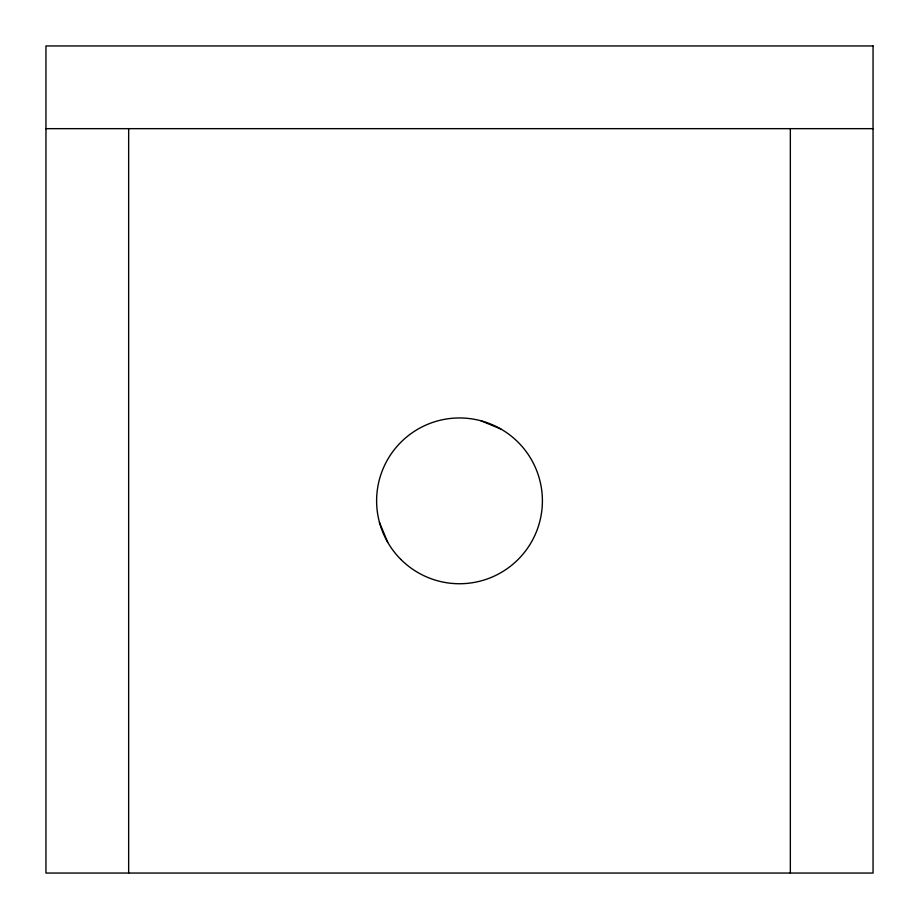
<?xml version="1.0" encoding="UTF-8"?>
<svg xmlns="http://www.w3.org/2000/svg" width="919" height="919" viewBox="0 0 919 919"><rect width="100%" height="100%" fill="white"/><g stroke="black" fill="none" stroke-linecap="round" stroke-linejoin="round"><path stroke-width="1.38" d="M45.95 128.66L873.05 128.66M480.959 420.787L500.947 429.07M379.432 522.314L387.715 542.302M790.34 128.66L790.34 873.05M128.66 128.66L128.66 873.05M873.05 45.95L45.95 45.95L45.95 873.05L873.05 873.05L873.05 45.95M400.891 559.464A82.894 82.894 0 0 0 539.568 522.314A82.894 82.894 0 0 0 438.041 420.787A82.894 82.894 0 0 0 400.891 559.464"/></g></svg>
